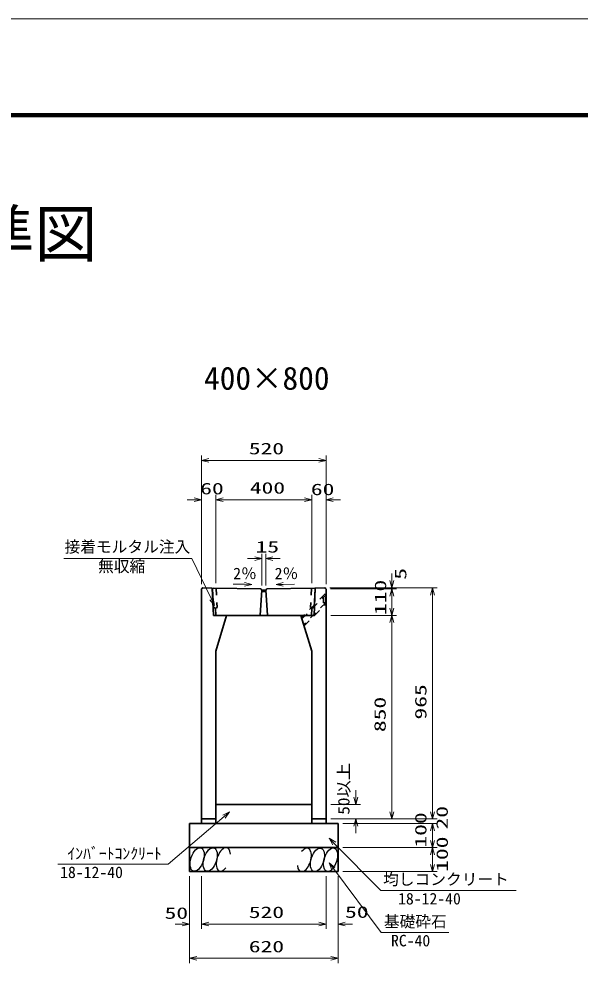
# Model space of a CAD drawing. Units: millimetres on the paper. Extents: x 0 to 841, y 0 to 594.
# Drawn here: x 463.4 to 580.5, y 396.8 to 594 of the extents above; entities that cross this region are included whole.
import ezdxf
from ezdxf.enums import TextEntityAlignment as Align

# ---------------------------------------------------------------- set-up
doc = ezdxf.new("R2010")
doc.units = ezdxf.units.MM
doc.linetypes.add('USER3', pattern=[3, 1.5, -1.5])
for name, color, linetype, lineweight in [('D-STR-DIM（寸法）', 7, 'Continuous', 13), ('D-STR-HTXT(均しCON-旗)', 7, 'Continuous', 13), ('D-STR-HTXT(基礎砕石-旗)', 7, 'Continuous', 13), ('D-STR-HTXT（旗上げ）', 7, 'Continuous', 13), ('D-STR-STRF(グリ)', 7, 'Continuous', 25), ('D-STR（構造物）', 1, 'Continuous', 35), ('D-TTL-LINE（区切線）', 7, 'Continuous', 18), ('D-TTL（外枠）', 2, 'Continuous', 140)]:
    doc.layers.add(name, color=color, linetype=linetype, lineweight=lineweight)
doc.layers.add('D-STR-TXT(文字)', color=7, linetype='Continuous')
doc.styles.add('ＭＳ ゴシック', font='')
doc.styles.get('ＭＳ ゴシック').set_extended_font_data('MS Gothic')

# ---------------------------------------------------------------- blocks, each defined once
blk = doc.blocks.new('_Open30')
at = {"color": 7, "linetype": 'Continuous', "lineweight": 13}
for p, q in [((-1, 0.2679), (0, 0)), ((0, 0), (-1, -0.2679)), ((0, 0), (-1, 0))]:
    blk.add_line(p, q, dxfattribs=at)

msp = doc.modelspace()

# ---------------------------------------------------------------- linework, layer by layer
at = {"layer": 'D-STR-DIM（寸法）'}
for p, q in [((501.455, 494.599), (501.455, 502.807)), ((502.955, 501.807), (525.955, 501.807)), ((527.455, 494.599), (527.455, 502.807)), ((499.955, 493.599), (498.455, 493.599)), ((501.455, 475.946), (501.455, 494.599)), ((504.455, 476.136), (504.455, 494.599)), ((504.455, 476.136), (504.455, 494.599)), ((505.955, 493.599), (507.455, 493.599)), ((505.955, 493.599), (522.955, 493.599)), ((522.955, 493.599), (521.455, 493.599)), ((524.455, 476.136), (524.455, 494.599)), ((524.455, 476.136), (524.455, 494.599)), ((527.455, 475.943), (527.455, 494.599)), ((528.955, 493.599), (530.455, 493.599)), ((512.561, 481.286), (511.061, 481.286)), ((514.061, 475.693), (514.061, 482.286)), ((514.853, 475.677), (514.853, 482.286)), ((516.353, 481.286), (517.853, 481.286)), ((541.16, 476.691), (541.16, 478.191)), ((508.069, 475.97), (510.43, 475.922)), ((520.869, 475.952), (518.507, 475.905)), ((528.205, 475.191), (542.16, 475.191)), ((528.205, 475.191), (550.658, 475.191)), ((528.401, 474.948), (542.16, 474.948)), ((528.453, 474.948), (542.16, 474.948)), ((541.16, 470.943), (541.16, 473.448)), ((541.16, 473.448), (541.16, 471.948)), ((549.658, 428.443), (549.658, 473.691)), ((528.455, 469.443), (542.16, 469.443)), ((528.455, 469.443), (542.16, 469.443)), ((541.16, 428.443), (541.16, 467.943)), ((533.644, 431.443), (533.644, 432.943)), ((528.455, 429.943), (534.644, 429.943)), ((549.658, 428.443), (549.658, 429.943)), ((528.455, 426.943), (550.658, 426.943)), ((528.455, 426.943), (542.16, 426.943)), ((528.455, 426.943), (550.658, 426.943)), ((528.455, 426.943), (534.644, 426.943)), ((530.955, 425.943), (550.658, 425.943)), ((530.955, 425.943), (550.658, 425.943)), ((533.644, 425.443), (533.644, 423.943)), ((549.658, 422.443), (549.658, 424.443)), ((549.658, 424.443), (549.658, 422.943)), ((530.955, 420.943), (550.658, 420.943)), ((530.955, 420.943), (550.658, 420.943)), ((549.658, 417.443), (549.658, 419.443)), ((498.955, 414.943), (498.955, 403.976)), ((501.455, 414.943), (501.455, 403.976)), ((501.455, 414.943), (501.455, 403.976)), ((527.455, 414.943), (527.455, 403.976)), ((529.955, 414.943), (529.955, 403.976)), ((530.955, 415.943), (550.658, 415.943)), ((498.955, 413.943), (498.955, 396.819)), ((527.455, 413.943), (527.455, 403.976)), ((529.955, 413.943), (529.955, 396.819)), ((497.455, 404.976), (495.955, 404.976)), ((502.955, 404.976), (525.955, 404.976)), ((502.955, 404.976), (504.455, 404.976)), ((525.955, 404.976), (524.455, 404.976)), ((531.455, 404.976), (532.955, 404.976)), ((500.455, 397.819), (528.455, 397.819))]:
    msp.add_line(p, q, dxfattribs=at)
at = {"layer": 'D-STR-HTXT(均しCON-旗)'}
for points in [[(471.462, 417.512), (494.497, 417.512), (506.154, 427.423)], [(567.103, 411.996), (538.895, 411.996), (529.172, 421.812)]]:
    msp.add_lwpolyline(points, dxfattribs=at)
at = {"layer": 'D-STR-HTXT(基礎砕石-旗)'}
msp.add_lwpolyline([(553.077, 403.246), (538.973, 403.246), (528.969, 416.572)], dxfattribs=at)
at = {"layer": 'D-STR-HTXT（旗上げ）'}
msp.add_lwpolyline([(472.732, 481.332), (499.452, 481.332), (503.546, 472.822)], dxfattribs=at)
at = {"layer": 'D-STR-STRF(グリ)'}
for centre, major_axis in [((500.55, 418.467), (0.79, 2.421)), ((503.271, 418.467), (0.79, 2.421)), ((525.659, 418.386), (-0.771, -2.427)), ((528.381, 418.407), (-0.771, -2.427))]:
    msp.add_ellipse(centre, major_axis=major_axis, ratio=0.5139, dxfattribs=at)
for centre, major_axis in [((506.012, 418.467), (0.79, 2.421)), ((522.919, 418.364), (-0.771, -2.427))]:
    msp.add_ellipse(centre, major_axis=major_axis, ratio=0.5139, start_param=5.3575563, end_param=10.3750652, dxfattribs=at)
at = {"layer": 'D-STR（構造物）'}
for p, q in [((501.705, 475.191), (501.455, 474.946)), ((501.455, 474.946), (501.455, 426.943)), ((503.705, 475.151), (501.705, 475.191)), ((503.955, 469.443), (503.705, 475.151)), ((503.747, 474.985), (503.905, 475.147)), ((503.948, 471.064), (503.747, 474.985)), ((503.905, 475.147), (513.83, 474.948)), ((514.061, 474.694), (513.705, 469.45)), ((513.83, 474.948), (514.061, 474.694)), ((514.061, 474.694), (514.85, 474.694)), ((514.061, 474.694), (514.128, 474.444)), ((514.128, 474.444), (514.783, 474.444)), ((514.85, 474.694), (514.783, 474.444)), ((514.85, 474.694), (515.08, 474.948)), ((514.85, 474.694), (515.205, 469.45)), ((525.005, 475.147), (515.08, 474.948)), ((524.955, 469.443), (525.205, 475.151)), ((525.162, 474.987), (524.968, 471.066)), ((525.005, 475.147), (525.162, 474.987)), ((525.205, 475.151), (527.205, 475.191)), ((527.205, 475.191), (527.455, 474.946)), ((527.455, 474.943), (527.455, 426.943)), ((504.4, 470.943), (503.948, 471.064)), ((524.955, 469.443), (503.955, 469.443)), ((504.005, 469.443), (524.905, 469.443)), ((504.48, 469.443), (504.404, 470.943)), ((504.455, 461.943), (506.705, 469.443)), ((524.455, 461.943), (522.205, 469.443)), ((524.507, 470.943), (524.43, 469.443)), ((524.511, 470.943), (524.968, 471.066)), ((504.455, 461.943), (504.455, 426.943)), ((524.455, 461.943), (524.455, 426.943)), ((504.455, 429.943), (524.455, 429.943)), ((498.955, 425.943), (529.955, 425.943)), ((498.955, 425.943), (498.955, 415.943)), ((501.455, 426.943), (504.455, 426.943)), ((501.455, 426.943), (501.455, 425.943)), ((504.455, 426.943), (504.455, 425.943)), ((527.455, 426.943), (524.455, 426.943)), ((524.455, 426.943), (524.455, 425.943)), ((527.455, 426.943), (527.455, 425.943)), ((529.955, 425.943), (529.955, 415.943)), ((498.955, 420.943), (529.955, 420.943)), ((498.955, 415.943), (529.955, 415.943))]:
    msp.add_line(p, q, dxfattribs=at)
at = {"layer": 'D-STR（構造物）', "linetype": 'USER3'}
for p, q in [((504.491, 475.135), (504.699, 471.065)), ((527.205, 473.849), (522.342, 468.986)), ((522.423, 468.717), (527.38, 473.674)), ((524.418, 475.135), (524.216, 471.065)), ((527.38, 473.674), (527.133, 473.921)), ((527.38, 471.744), (527.38, 473.674)), ((527.38, 472.088), (522.789, 467.497)), ((522.863, 467.252), (527.38, 471.769)), ((526.88, 472.088), (526.88, 473.174)), ((527.38, 472.088), (526.88, 472.088)), ((527.133, 471.496), (527.38, 471.744)), ((504.699, 471.065), (504.404, 470.943)), ((524.216, 471.065), (524.511, 470.943))]:
    msp.add_line(p, q, dxfattribs=at)
at = {"layer": 'D-TTL-LINE（区切線）'}
msp.add_line((841, 594), (0, 594), dxfattribs=at)
at = {"layer": 'D-TTL（外枠）'}
msp.add_line((820.9, 573.9), (20.1, 573.9), dxfattribs=at)

# ---------------------------------------------------------------- block references
at = {"layer": 'D-STR-DIM（寸法）', "xscale": 1.5, "yscale": 1.5}
for p, rotation in [((501.455, 501.807), 180), ((504.455, 493.599), 180), ((504.455, 493.599), 180), ((527.455, 493.599), 180), ((514.853, 481.286), 180), ((511.93, 475.892), 358.85424), ((517.008, 475.875), 181.14576), ((541.16, 475.191), 270), ((541.16, 474.948), 90), ((541.16, 474.948), 90), ((549.658, 475.191), 90), ((541.16, 469.443), 270), ((541.16, 469.443), 90), ((533.644, 429.943), 270), ((541.16, 426.943), 270), ((549.658, 426.943), 270), ((549.658, 426.943), 270), ((533.644, 426.943), 90), ((549.658, 425.943), 90), ((549.658, 425.943), 90), ((549.658, 420.943), 270), ((549.658, 420.943), 90), ((549.658, 415.943), 270), ((501.455, 404.976), 180), ((501.455, 404.976), 180), ((529.955, 404.976), 180), ((498.955, 397.819), 180)]:
    msp.add_blockref('_Open30', p, dxfattribs=dict(at, rotation=rotation))
for p in [(527.455, 501.807), (501.455, 493.599), (524.455, 493.599), (524.455, 493.599), (514.061, 481.286), (498.955, 404.976), (527.455, 404.976), (527.455, 404.976), (529.955, 397.819)]:
    msp.add_blockref('_Open30', p, dxfattribs=at)
at = {"layer": 'D-STR-HTXT(均しCON-旗)', "xscale": 1.5, "yscale": 1.5}
for p, rotation in [((507.297, 428.395), 40.37163), ((528.117, 422.878), 134.72505)]:
    msp.add_blockref('_Open30', p, dxfattribs=dict(at, rotation=rotation))
at = {"layer": 'D-STR-HTXT(基礎砕石-旗)', "xscale": 1.5, "yscale": 1.5, "rotation": 126.89552}
msp.add_blockref('_Open30', (528.069, 417.772), dxfattribs=at)
at = {"layer": 'D-STR-HTXT（旗上げ）', "xscale": 1.5, "yscale": 1.5, "rotation": 295.69073}
msp.add_blockref('_Open30', (504.196, 471.471), dxfattribs=at)

# ---------------------------------------------------------------- texts
at = {"layer": 'D-STR-DIM（寸法）', "style": 'ＭＳ ゴシック', "width": 1.5}
for s, p in [('520', (511.33, 502.345)), ('60', (501.191, 493.993)), ('400', (511.538, 494.136)), ('60', (524.275, 493.822)), ('15', (512.744, 481.824)), ('50', (493.757, 405.343)), ('520', (511.33, 405.513)), ('50', (531.407, 405.551)), ('620', (511.33, 398.356))]:
    msp.add_text(s, height=2.405, dxfattribs=at).set_placement(p, align=Align.BOTTOM_LEFT)
at = {"layer": 'D-STR-DIM（寸法）', "style": 'ＭＳ ゴシック'}
for rotation, p in [(0.01, (508.076, 476.268)), (359.99, (516.725, 476.265))]:
    msp.add_text('2％', height=2.405, rotation=rotation, dxfattribs=at).set_placement(p, align=Align.BOTTOM_LEFT)
for s, width, p in [('5', 1.5, (544.924, 476.878)), ('110', 1.5, (540.716, 469.501)), ('965', 1.5, (549.12, 447.687)), ('850', 1.5, (540.622, 445.068)), ('50以上', 1.1, (533.062, 427.806)), ('100', 1.5, (549.12, 420.943)), ('20', 1.5, (553.572, 424.725)), ('100', 1.5, (553.593, 415.888))]:
    msp.add_text(s, height=2.405, rotation=90, dxfattribs=dict(at, width=width)).set_placement(p, align=Align.BOTTOM_LEFT)
at = {"layer": 'D-STR-HTXT(均しCON-旗)', "style": 'ＭＳ ゴシック'}
for s, p in [('ｲﾝﾊﾞｰﾄｺﾝｸﾘｰﾄ', (473.472, 417.796)), ('18-12-40', (471.964, 413.863)), ('均しコンクリート', (539.343, 412.407)), ('18-12-40', (542.476, 408.346))]:
    msp.add_text(s, height=2.405, dxfattribs=at).set_placement(p, align=Align.BOTTOM_LEFT)
at = {"layer": 'D-STR-HTXT(基礎砕石-旗)', "style": 'ＭＳ ゴシック'}
for s, p in [('基礎砕石', (539.509, 403.583)), ('RC-40', (540.996, 399.596))]:
    msp.add_text(s, height=2.405, dxfattribs=at).set_placement(p, align=Align.BOTTOM_LEFT)
at = {"layer": 'D-STR-HTXT（旗上げ）', "style": 'ＭＳ ゴシック'}
for s, p in [('接着モルタル注入', (472.877, 481.835)), ('無収縮', (479.881, 477.758))]:
    msp.add_text(s, height=2.405, dxfattribs=at).set_placement(p, align=Align.BOTTOM_LEFT)
at = {"layer": 'D-STR-TXT(文字)', "style": 'ＭＳ ゴシック'}
for s, height, p in [('都市型可変側溝標準図', 9.621, (348.512, 541.419)), ('400×800', 4.811, (501.99, 515.111))]:
    msp.add_text(s, height=height, dxfattribs=at).set_placement(p, align=Align.BOTTOM_LEFT)

doc.saveas('drawing.dxf')
